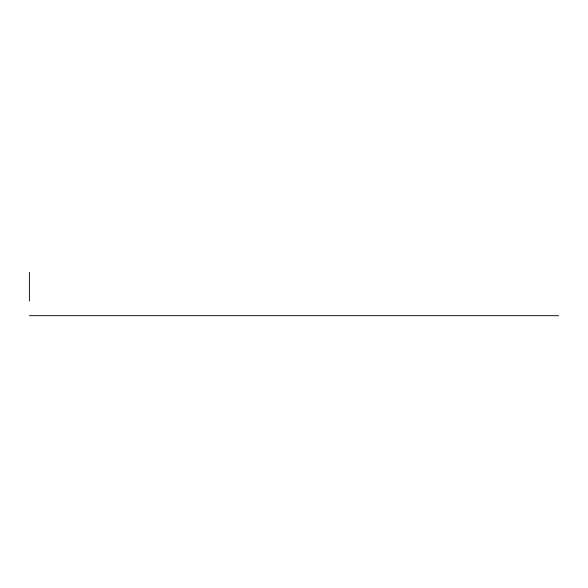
<?xml version="1.0" encoding="UTF-8"?>
<svg xmlns="http://www.w3.org/2000/svg" width="588" height="588" viewBox="0 0 588 588"><rect width="100%" height="100%" fill="white"/><g stroke="black" fill="none" stroke-linecap="round" stroke-linejoin="round"><path stroke-width="0.88" d="M29.4 315.683L558.6 315.683M29.4 272.317L29.4 301.012"/></g></svg>
